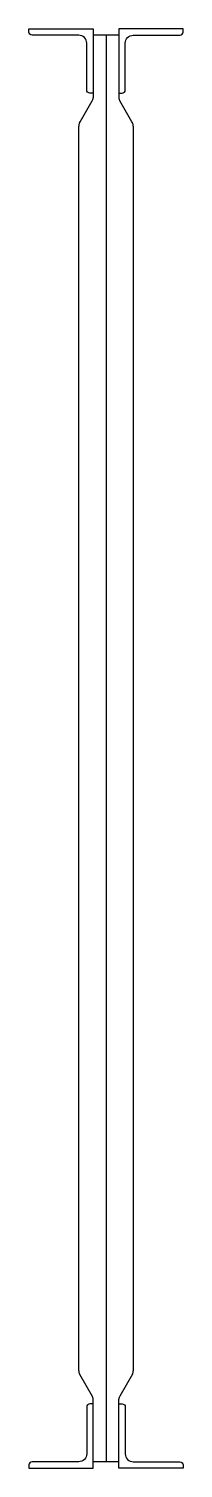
# Model space of a CAD drawing. Extents: x -3 to 3, y -56 to 0.
import ezdxf

# ---------------------------------------------------------------- set-up
doc = ezdxf.new("R2010")
doc.units = 0
doc.header["$MEASUREMENT"] = 0

msp = doc.modelspace()

# ---------------------------------------------------------------- linework, layer by layer
at = {"color": 0}
for p, q in [((0.5, -0.25), (-0.5, -0.25)), ((0, -0.25), (0, -55.75)), ((-0.5, -2.5), (-0.5, -2.683)), ((0.5, -2.5), (0.5, -2.683)), ((-1, -3.616), (-0.533, -2.808)), ((1, -3.616), (0.533, -2.808)), ((-1.061, -52.212), (-1.061, -3.788)), ((-1.027, -3.663), (-1, -3.616)), ((1.027, -3.663), (1, -3.616)), ((1.061, -3.788), (1.061, -52.212)), ((-1.027, -52.337), (-0.533, -53.192)), ((1.027, -52.337), (0.533, -53.192)), ((-0.5, -53.5), (-0.5, -53.317)), ((0.5, -53.5), (0.5, -53.317)), ((0.5, -55.75), (-0.5, -55.75))]:
    msp.add_line(p, q, dxfattribs=at)
for points in [[(-0.5, 0), (-0.5, -2.5), (-0.625, -2.5, -0.414214), (-0.75, -2.375), (-0.75, -0.562, 0.414214), (-1.062, -0.25), (-2.875, -0.25, -0.414214), (-3, -0.125), (-3, 0), (-0.5, 0)], [(0.5, 0), (0.5, -2.5), (0.625, -2.5, 0.414214), (0.75, -2.375), (0.75, -0.562, -0.414214), (1.062, -0.25), (2.875, -0.25, 0.414214), (3, -0.125), (3, 0), (0.5, 0)], [(-0.5, -56), (-0.5, -53.5), (-0.625, -53.5, 0.414214), (-0.75, -53.625), (-0.75, -55.438, -0.414214), (-1.062, -55.75), (-2.875, -55.75, 0.414214), (-3, -55.875), (-3, -56), (-0.5, -56)], [(0.5, -56), (0.5, -53.5), (0.625, -53.5, -0.414214), (0.75, -53.625), (0.75, -55.438, 0.414214), (1.062, -55.75), (2.875, -55.75, -0.414214), (3, -55.875), (3, -56), (0.5, -56)]]:
    msp.add_lwpolyline(points, format="xyb", dxfattribs=at)
for centre, start, end in [((-0.75, -2.683), 330, 0), ((0.75, -2.683), 180, 210), ((-0.811, -3.788), 150, 180), ((0.811, -3.788), 0, 30), ((-0.811, -52.212), 180, 210), ((0.811, -52.212), 330, 0), ((-0.75, -53.317), 0, 30), ((0.75, -53.317), 150, 180)]:
    msp.add_arc(centre, 0.25, start, end, dxfattribs=at)

doc.saveas('drawing.dxf')
